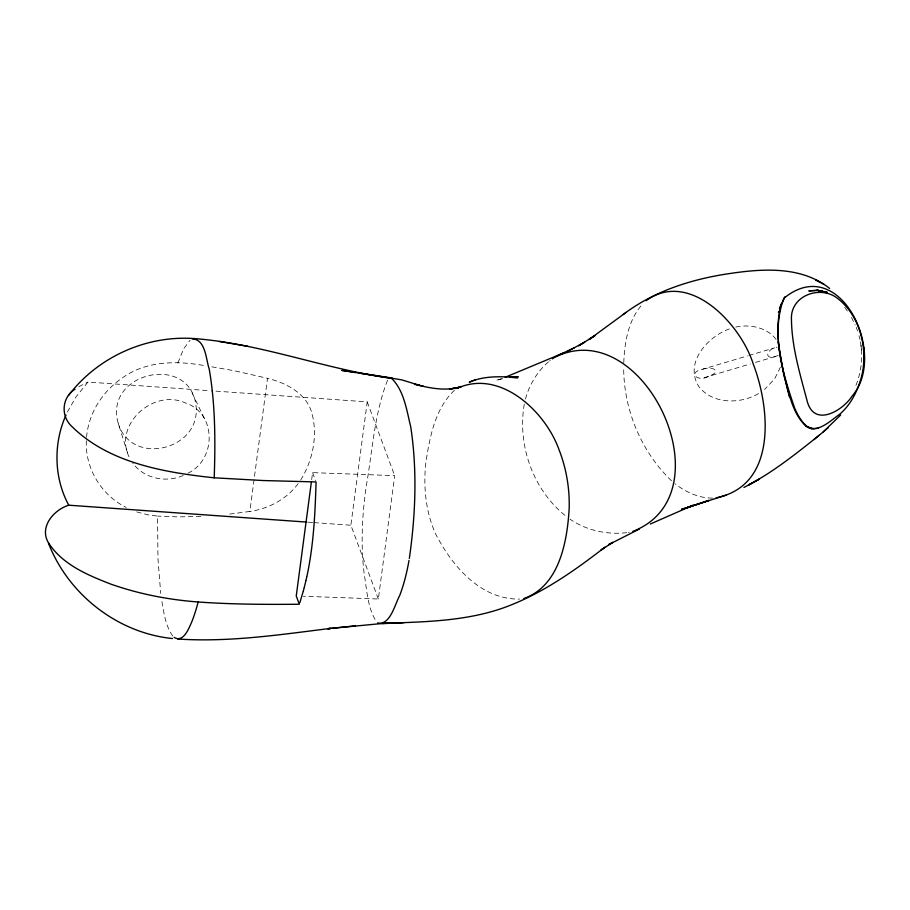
<?xml version="1.0" encoding="UTF-8"?>
<svg xmlns="http://www.w3.org/2000/svg" width="910" height="910" viewBox="0 0 910 910"><rect width="100%" height="100%" fill="white"/><g stroke="black" fill="none" stroke-linecap="round" stroke-linejoin="round"><path stroke-width="0.68" stroke-dasharray="4.55 3.41" d="M86.359 440.747C84.96 468.332 101.522 495.336 126.194 507.427M136.75 511.898L147.977 514.855L157.544 516.084L157.965 558.683L160.717 593.457M860.371 341.796C863.135 356.527 861.395 372.088 855.718 385.942M623.76 362.715C624.579 342.308 628.184 320.4 642.096 304.554M86.564 437.244C88.509 413.254 102.648 391.152 122.475 377.843C146.658 360.405 178.03 360.622 206.115 365.888M229.707 514.082L249.852 511.454L267.506 378.321L234.473 370.757L208.39 366.229M311.675 479.638L312.608 472.631L394.701 475.657L378.344 599.008L303.326 596.243M378.344 599.008L350.873 525.229L367.23 401.879L211.279 390.811M524.297 404.085C517.073 445.331 533.283 490.74 566.589 516.618M525.479 399.024C529.336 384.611 537.435 371.246 548.821 361.554M780.393 367.219L774.626 378.924L764.593 389.446M177.871 362.851L183.718 348.666L190.133 340.147M67.385 412.002L75.871 397.124L87.951 382.052L209.869 390.709M387.535 380.221C374.26 413.948 372.486 451.132 366.161 486.623C362.089 515.47 360.587 544.817 364.171 573.789C366.992 590.044 367.367 608.164 376.808 622.235M300.664 480.082C313.142 459.937 318.375 433.854 311.209 410.899C304.748 392.312 285.456 382.791 267.506 378.321M298.139 483.642C286.764 499.112 268.689 508.77 249.852 511.454M454.477 390.288C434.866 408.647 429.793 437.357 425.812 462.735C423.298 486.896 425.596 512.148 435.856 534.386C452.27 566.1 480.651 599.69 519.53 599.087M549.503 360.986L550.209 360.44M778.118 355.4C764.195 361.873 764.775 349.497 777.038 347.176M78.806 386.693L87.951 382.052M187.926 473.189C216.523 459.812 216.899 412.776 185.083 402.823C152.505 388.115 111.771 426.289 130.084 458.822M758.553 393.586C740.444 404.199 713.19 404.404 699.142 387C683.114 362.76 708.81 335.051 731.64 328.191M183.263 475.498C166.701 482.812 145.236 478.956 133.793 464.43M501.421 378.787L496.03 380.391L502.82 378.64M702.918 369.141C711.95 365.809 723.143 371.291 708.571 376.319C698.288 382.723 686.504 372.417 702.918 369.141L747.383 355.935M748.748 355.526L774.592 347.848M704.203 377.65L750.261 363.977M755.573 362.396L776.799 356.094M735.78 327.065C750.295 323.914 768.097 327.554 776.867 340.488M628.503 532.373L629.367 532.202M626.74 532.657C607.129 534.989 586.37 530.439 570.024 519.189M200.826 516.425L177.689 516.891L157.544 516.084M712.507 498.088C698.766 498.179 685.617 492.037 674.958 483.699M308.342 522.203L312.596 522.511M314.007 522.613L350.873 525.229M671.534 480.81C641.368 451.838 623.851 410.091 623.68 368.322M172.729 636.044C165.21 625.409 163.766 611.873 161.525 599.383M132.621 462.883L133.19 463.668M844.73 307.273L848.586 312.835M118.186 423.15C131.12 466.671 200.177 450.359 196.139 406.736C190.873 352.42 103.365 372.144 118.186 423.15L127.491 452.702M851.498 317.431L855.127 324.984M192.033 392.79L204.898 419.658M367.23 401.879L394.701 475.657M312.608 472.631L315.577 480.605M856.299 327.407L857.55 331.001M859.006 335.79L859.95 339.385M861.019 345.379L861.611 351.488"/><path stroke-width="1.36" d="M307.455 573.778C313.677 543.6 315.156 512.671 316.077 481.936L263.354 480.548L214.214 477.807C215.408 441.589 215.442 405.018 209.243 369.21C205.956 359.609 205.774 339.373 192.306 338.929M861.941 375.057C867.935 347.882 859.961 315.349 837.132 298.059C819.773 284.83 789.96 295.841 791.461 319.66C791.814 347.677 800.368 375.113 807.409 402.027C814.894 427.632 843.138 410.274 852.113 396.055C888.126 355.036 840.305 251.808 783.976 298.23M864.386 359.04L864.204 348.883M311.311 482.448L296.25 595.982L299.322 604.24C267.574 604.536 235.781 604.422 204.079 602.386C172.434 600.509 140.936 594.696 110.997 584.174C88.236 575.325 63.438 565.087 49.311 544.066C38.186 528.164 53.155 510.044 68.75 505.198L306.92 522.101M409.341 558.444C415.563 515.003 417.36 470.47 410.751 426.961C406.668 410.308 403.96 389.696 390.993 377.843L342.046 370.404M409 560.423C406.941 572.367 403.995 584.197 399.695 595.538C394.872 604.285 390.197 625.807 377.582 622.918M307.318 574.415L306.92 576.246M778.425 312.38L778.607 311.538M306.795 576.849L305.999 580.341M305.874 580.899L305.68 581.729M305.544 582.275L304.247 587.496M304.122 587.985L303.667 589.691M861.724 375.898C857.857 390.333 851.26 404.302 839.759 414.175C831.581 419.954 823.266 428.269 812.857 428.974M198.175 601.988C196.355 608.847 194.296 615.649 191.623 622.224C188.677 628.787 183.365 642.983 174.072 637.387M303.542 590.169L303.28 591.125M303.155 591.591L299.834 602.716M783.885 298.378C770.395 333.708 782.987 374.169 794.794 408.453C796.944 413.299 799.424 418.065 802.768 422.206C804.622 424.458 806.806 426.517 809.434 427.814C816.065 430.009 808.478 428.223 806.214 426.335C792.166 413.402 789.061 392.847 783.965 375.307M779.449 308.274L785.125 296.58M781.201 303.963C772.988 334.55 782.043 366.935 789.391 396.862M65.986 415.085C53.246 443.488 53.861 477.739 68.75 505.198M74.984 389.241C62.153 396.942 60.492 415.358 71.128 425.755C108.199 462.951 164.016 472.438 214.214 477.807M68.512 395.497C97.723 356.913 146.772 334.857 194.99 338.634M840.681 415.005L823.266 431.875M743.914 487.453C771.248 473.632 795.351 454.329 819.171 435.287M814.018 439.598L828.134 427.791M646.089 300.675C689.712 269.064 741.093 324.745 753.275 364.137C770.44 408.829 777.026 485.781 716.215 497.77M623.134 314.576C653.88 291.086 691.782 279.051 729.695 273.546C763.092 268.53 801.642 266.027 829.636 288.447M626.046 312.426L589.077 339.51L595.026 335.574L578.635 345.777L584.732 342.137L568.136 351.044M552.347 358.847L553.087 358.347M553.815 357.858C642.961 311.118 729.638 493.959 632.814 531.383M457.423 388.206C499.874 368.982 544.715 410.797 558.638 448.675C566.225 467.751 569.819 488.386 569.159 508.917C567.146 542.076 559.252 586.108 523.841 598.53M639.434 529.029L608.676 544.624L612.76 542.36L601.066 550.015L604.911 547.206C576.11 569.444 546.136 590.772 512.205 604.513C471.255 621.405 426.335 621.78 382.769 623.407L403.733 622.69M557.614 355.605L574.403 347.779M505.209 377.263L564.029 352.75M650.32 524.012L693.067 505.266L686.083 508.133L708.97 500.409L681.454 509.373L725.896 495.211M475.282 379.823L469.298 382.166C484.45 375.568 501.615 376.353 517.733 377.684L511.602 377.457M460.517 386.5L455.318 388.513L458.174 387.524L449.551 389.082L458.174 387.524M461.131 386.852C445.684 391.391 429.611 388.206 414.459 384.156L423.662 386.363M818.374 428.337L812.914 428.496L807.5 426.904M390.14 377.946L401.845 379.891L419.988 385.465M400.775 622.781L379.208 623.794L327.85 628.696L330.364 628.412C279.723 634.725 228.751 642.449 177.564 639.002M327.85 628.696L355.435 625.818M509.714 377.377L518.188 376.717L510.032 377.354M194.683 338.6C262.194 343.798 325.791 369.517 392.654 378.469L358.438 373.02M219.242 341.455L247.873 346.312M172.411 638.536C117.515 632.973 68.216 594.401 48.423 543.042M342.024 370.415L355.708 372.588M827.417 292.258L817.703 290.336L808.819 290.893L817.396 290.347L826.78 292.508L816.987 290.165L826.212 292.531M824.039 284.386L815.656 279.905L818.863 281.645M805.782 425.948L806.635 426.449M783.84 374.806L778.084 342.024M864.125 347.825L864.193 348.666M759.156 479.183L748.452 485.053L759.156 479.183"/></g></svg>
